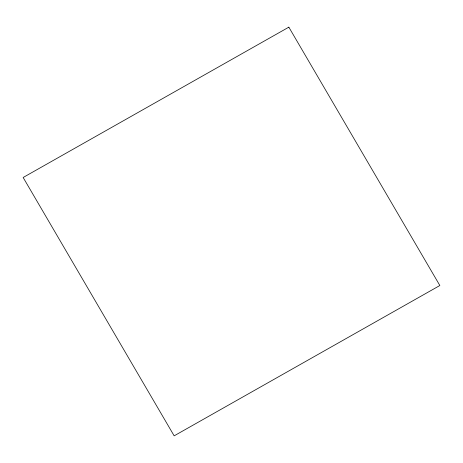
<?xml version="1.0" encoding="UTF-8"?>
<svg xmlns="http://www.w3.org/2000/svg" width="463" height="463" viewBox="0 0 463 463"><rect width="100%" height="100%" fill="white"/><g stroke="black" fill="none" stroke-linecap="round" stroke-linejoin="round"><path stroke-width="0.69" d="M288.843 27.161L23.15 177.485L174.157 435.839L439.85 285.515L288.843 27.161"/></g></svg>
